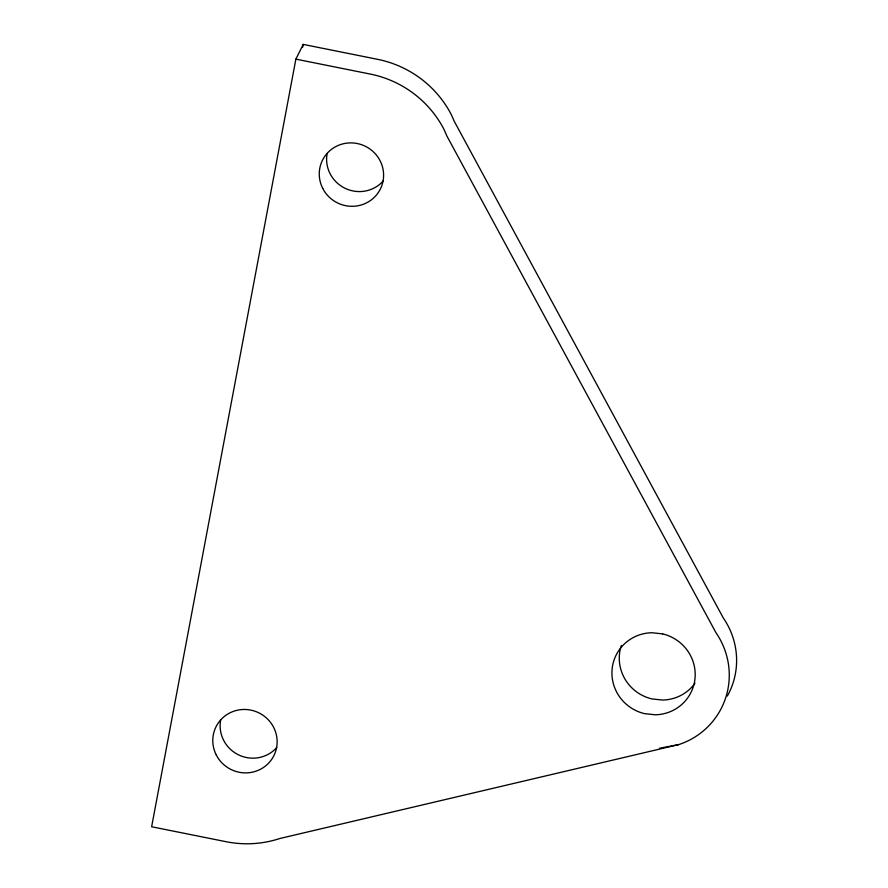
<?xml version="1.0" encoding="UTF-8"?>
<svg xmlns="http://www.w3.org/2000/svg" width="888" height="888" viewBox="0 0 888 888"><rect width="100%" height="100%" fill="white"/><g stroke="black" fill="none" stroke-linecap="round" stroke-linejoin="round"><path stroke-width="1.33" d="M295.871 59.13L151.626 826.761L226.074 841.702A104.584 102.098 26.5 0 0 279.787 838.516L678.887 744.555A76.057 74.259 26.5 0 0 715.917 632.633L446.831 135.908L444.144 129.703A104.584 102.098 26.5 0 0 370.318 74.081L295.871 59.13L303.219 44.4L377.666 59.341A104.584 102.098 26.5 0 1 451.481 114.974L454.179 121.179L723.265 617.904A76.057 74.259 26.5 0 1 727.339 696.059M302.708 47.131L303.219 44.4M659.562 748.251L678.887 744.555M383.261 180.908A32.323 31.557 26.5 0 1 344.944 188.234A32.323 31.557 26.5 0 1 327.128 153.513M276.79 747.485A32.323 31.557 26.5 0 1 238.472 754.822A32.323 31.557 26.5 0 1 220.668 720.101M694.993 683.249A41.836 40.837 26.5 0 1 662.681 700.066L651.859 698.912A41.836 40.837 26.5 0 1 621.345 645.487M662.615 633.888L651.792 632.733A41.836 40.837 26.5 0 0 612.087 669.363A41.836 40.837 26.5 0 0 644.51 713.641L655.333 714.796A41.836 40.837 26.5 0 0 695.038 678.166A41.836 40.837 26.5 0 0 662.615 633.888M322.777 188.478A32.323 31.557 26.5 0 0 378.421 192.363A32.323 31.557 26.5 0 0 353.091 142.968A32.323 31.557 26.5 0 0 322.777 188.478M216.306 755.055A32.323 31.557 26.5 0 0 271.961 758.94A32.323 31.557 26.5 0 0 246.62 709.545A32.323 31.557 26.5 0 0 216.306 755.055"/></g></svg>
